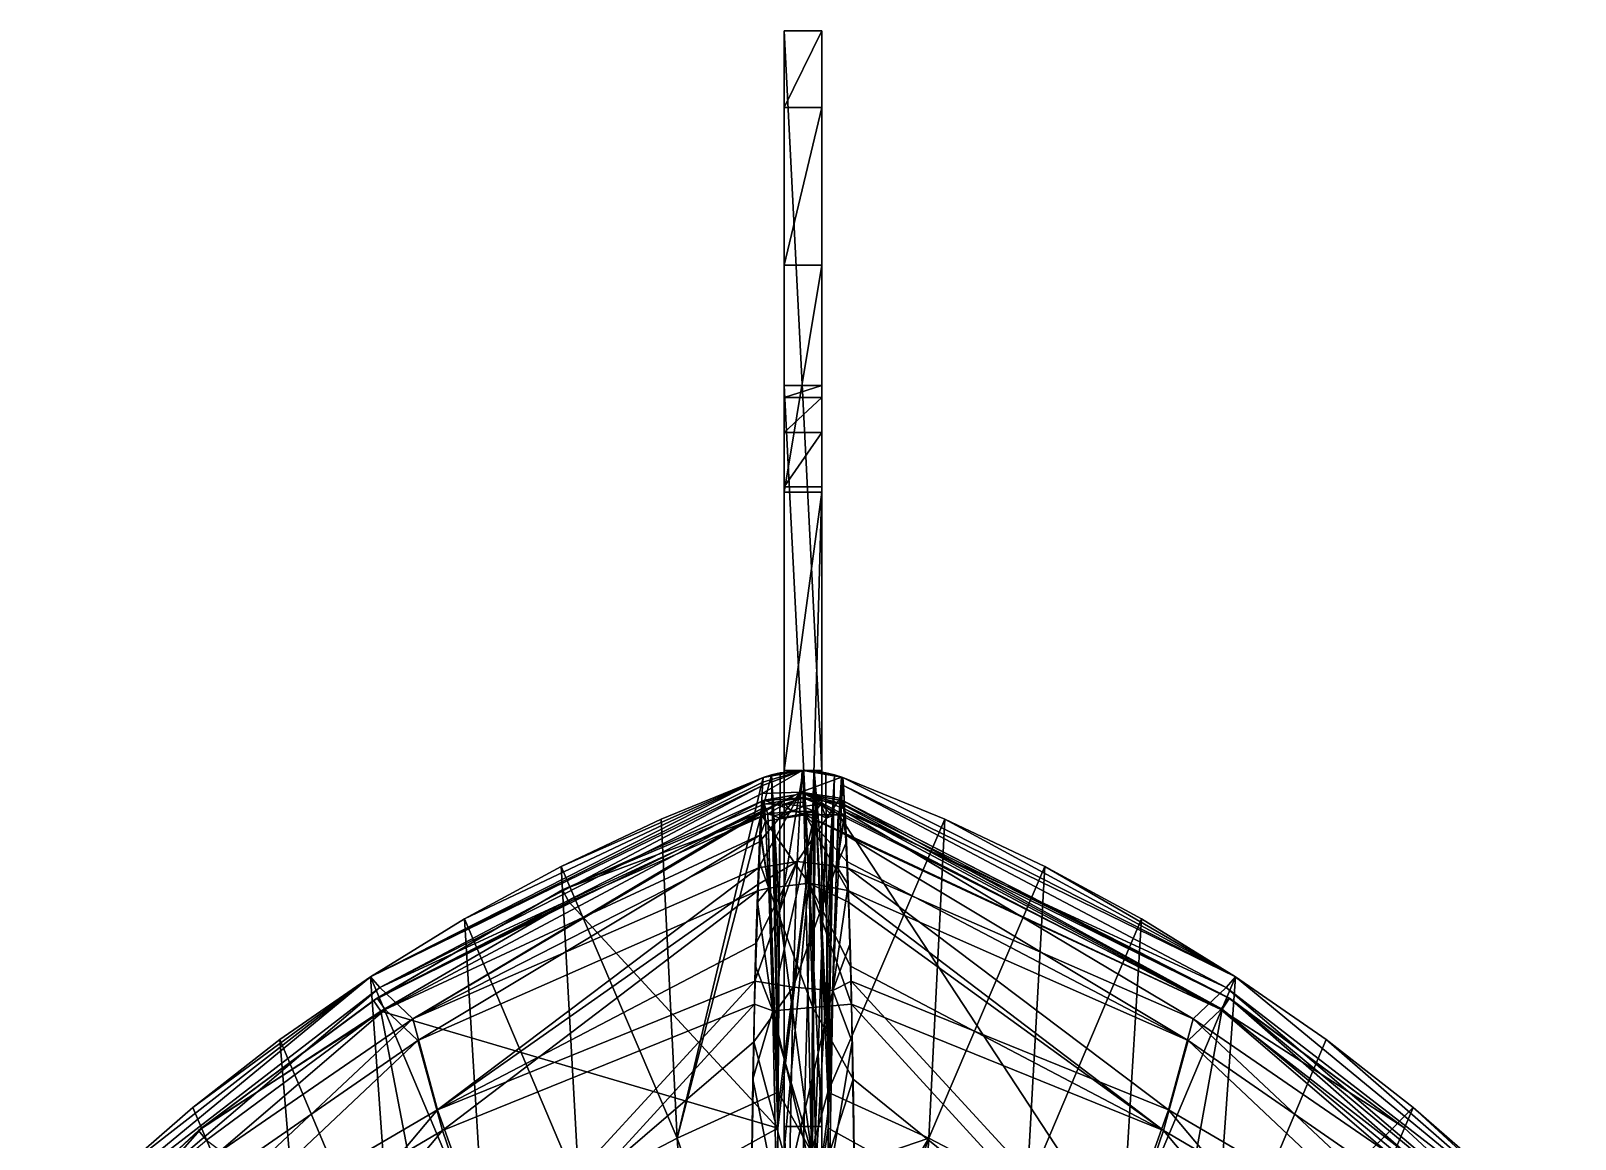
# Model space of a CAD drawing. Header units: millimetres. Extents: x -82 to 82, y -69 to 69.
# Drawn here: x -20.43 to 20.43, y 40.05 to 69.38 of the extents above; entities that cross this region are included whole.
import ezdxf

# ---------------------------------------------------------------- set-up
doc = ezdxf.new("R2010")
doc.units = ezdxf.units.MM
doc.header["$LTSCALE"] = 127.314815
for name, color, linetype in [('10', 7, 'CONTINUOUS'), ('11', 7, 'CONTINUOUS'), ('12', 7, 'CONTINUOUS'), ('14', 7, 'CONTINUOUS'), ('15', 7, 'CONTINUOUS'), ('16', 7, 'CONTINUOUS'), ('2', 7, 'CONTINUOUS'), ('24', 7, 'CONTINUOUS'), ('25', 7, 'CONTINUOUS'), ('26', 7, 'CONTINUOUS'), ('27', 7, 'CONTINUOUS'), ('3', 7, 'CONTINUOUS'), ('32', 7, 'CONTINUOUS'), ('33', 7, 'CONTINUOUS'), ('34', 7, 'CONTINUOUS'), ('4', 7, 'CONTINUOUS'), ('40', 7, 'CONTINUOUS'), ('41', 7, 'CONTINUOUS'), ('42', 7, 'CONTINUOUS'), ('43', 7, 'CONTINUOUS'), ('44', 7, 'CONTINUOUS'), ('45', 7, 'CONTINUOUS'), ('47', 7, 'CONTINUOUS'), ('50', 7, 'CONTINUOUS'), ('51', 7, 'CONTINUOUS'), ('52', 7, 'CONTINUOUS'), ('53', 7, 'CONTINUOUS'), ('55', 7, 'CONTINUOUS'), ('56', 7, 'CONTINUOUS'), ('57', 7, 'CONTINUOUS'), ('58', 7, 'CONTINUOUS'), ('59', 7, 'CONTINUOUS'), ('6', 7, 'CONTINUOUS'), ('60', 7, 'CONTINUOUS'), ('7', 7, 'CONTINUOUS')]:
    doc.layers.add(name, color=color, linetype=linetype)

msp = doc.modelspace()

# ---------------------------------------------------------------- linework, layer by layer
at = {"layer": '10', "color": 3, "linetype": 'Continuous'}
for points in [[(11.446, 44.346, 60), (1.055, 49.617, 60), (1.069, 49.412, 65.99), (11.446, 44.346, 60)], [(1.069, 49.412, 65.99), (1.055, 49.617, 60), (1.062, 49.501, 64.512), (1.069, 49.412, 65.99)], [(11.203, 44.06, 67.767), (11.446, 44.346, 60), (1.069, 49.412, 65.99), (11.203, 44.06, 67.767)], [(11.203, 44.06, 67.767), (1.069, 49.412, 65.99), (1.111, 48.719, 72.402), (11.203, 44.06, 67.767)], [(1.111, 48.719, 72.402), (1.069, 49.412, 65.99), (1.082, 49.199, 68.529), (1.111, 48.719, 72.402)], [(10.327, 43.23, 75.719), (11.203, 44.06, 67.767), (1.111, 48.719, 72.402), (10.327, 43.23, 75.719)], [(10.327, 43.23, 75.719), (1.111, 48.719, 72.402), (1.179, 47.233, 79.755), (10.327, 43.23, 75.719)], [(1.179, 47.233, 79.755), (1.111, 48.719, 72.402), (1.151, 47.913, 76.868), (1.179, 47.233, 79.755)], [(1.151, 47.913, 76.868), (1.111, 48.719, 72.402), (1.113, 48.671, 72.72), (1.151, 47.913, 76.868)], [(9.677, 40.824, 84.55), (10.327, 43.23, 75.719), (1.179, 47.233, 79.755), (9.677, 40.824, 84.55)], [(9.677, 40.824, 84.55), (1.179, 47.233, 79.755), (1.271, 44.233, 88.61), (9.677, 40.824, 84.55)], [(1.271, 44.233, 88.61), (1.179, 47.233, 79.755), (1.245, 45.224, 86.136), (1.271, 44.233, 88.61)], [(1.245, 45.224, 86.136), (1.179, 47.233, 79.755), (1.195, 46.792, 81.378), (1.245, 45.224, 86.136)], [(8.202, 36.697, 94.418), (9.677, 40.824, 84.55), (1.271, 44.233, 88.61), (8.202, 36.697, 94.418)], [(8.202, 36.697, 94.418), (1.271, 44.233, 88.61), (1.387, 36.992, 100.873), (8.202, 36.697, 94.418)], [(1.387, 36.992, 100.873), (1.271, 44.233, 88.61), (1.37, 38.291, 99.158), (1.387, 36.992, 100.873)], [(1.37, 38.291, 99.158), (1.271, 44.233, 88.61), (1.305, 42.625, 92.051), (1.37, 38.291, 99.158)], [(20.434, 36.933, 60), (11.446, 44.346, 60), (11.203, 44.06, 67.767), (20.434, 36.933, 60)], [(19.905, 36.643, 69.293), (11.203, 44.06, 67.767), (10.327, 43.23, 75.719), (19.905, 36.643, 69.293)], [(19.905, 36.643, 69.293), (20.434, 36.933, 60), (11.203, 44.06, 67.767), (19.905, 36.643, 69.293)], [(18.234, 35.811, 78.58), (10.327, 43.23, 75.719), (9.677, 40.824, 84.55), (18.234, 35.811, 78.58)], [(18.234, 35.811, 78.58), (19.905, 36.643, 69.293), (10.327, 43.23, 75.719), (18.234, 35.811, 78.58)], [(16.694, 32.471, 88.576), (9.677, 40.824, 84.55), (8.202, 36.697, 94.418), (16.694, 32.471, 88.576)], [(16.694, 32.471, 88.576), (18.234, 35.811, 78.58), (9.677, 40.824, 84.55), (16.694, 32.471, 88.576)]]:
    msp.add_3dface(points, dxfattribs=at)
at = {"layer": '11', "color": 3, "linetype": 'Continuous'}
for points in [[(-1.055, 49.617, 60), (-11.446, 44.346, 60), (-1.062, 49.501, 64.512), (-1.055, 49.617, 60)], [(-1.062, 49.501, 64.512), (-11.446, 44.346, 60), (-1.069, 49.412, 65.99), (-1.062, 49.501, 64.512)], [(-1.069, 49.412, 65.99), (-11.446, 44.346, 60), (-11.203, 44.06, 67.767), (-1.069, 49.412, 65.99)], [(-1.069, 49.412, 65.99), (-11.203, 44.06, 67.767), (-1.082, 49.199, 68.529), (-1.069, 49.412, 65.99)], [(-1.082, 49.199, 68.529), (-11.203, 44.06, 67.767), (-1.111, 48.719, 72.402), (-1.082, 49.199, 68.529)], [(-1.111, 48.719, 72.402), (-11.203, 44.06, 67.767), (-10.327, 43.23, 75.719), (-1.111, 48.719, 72.402)], [(-1.111, 48.719, 72.402), (-10.327, 43.23, 75.719), (-1.113, 48.671, 72.72), (-1.111, 48.719, 72.402)], [(-1.113, 48.671, 72.72), (-10.327, 43.23, 75.719), (-1.151, 47.913, 76.868), (-1.113, 48.671, 72.72)], [(-1.151, 47.913, 76.868), (-10.327, 43.23, 75.719), (-1.179, 47.233, 79.755), (-1.151, 47.913, 76.868)], [(-1.179, 47.233, 79.755), (-10.327, 43.23, 75.719), (-9.677, 40.824, 84.55), (-1.179, 47.233, 79.755)], [(-1.179, 47.233, 79.755), (-9.677, 40.824, 84.55), (-1.195, 46.792, 81.378), (-1.179, 47.233, 79.755)], [(-1.195, 46.792, 81.378), (-9.677, 40.824, 84.55), (-1.245, 45.224, 86.136), (-1.195, 46.792, 81.378)], [(-1.245, 45.224, 86.136), (-9.677, 40.824, 84.55), (-1.271, 44.233, 88.61), (-1.245, 45.224, 86.136)], [(-11.446, 44.346, 60), (-20.434, 36.933, 60), (-11.203, 44.06, 67.767), (-11.446, 44.346, 60)], [(-1.271, 44.233, 88.61), (-9.677, 40.824, 84.55), (-8.202, 36.697, 94.418), (-1.271, 44.233, 88.61)], [(-1.271, 44.233, 88.61), (-8.202, 36.697, 94.418), (-1.305, 42.625, 92.051), (-1.271, 44.233, 88.61)], [(-11.203, 44.06, 67.767), (-20.434, 36.933, 60), (-19.905, 36.643, 69.293), (-11.203, 44.06, 67.767)], [(-11.203, 44.06, 67.767), (-19.905, 36.643, 69.293), (-10.327, 43.23, 75.719), (-11.203, 44.06, 67.767)], [(-10.327, 43.23, 75.719), (-19.905, 36.643, 69.293), (-18.234, 35.811, 78.58), (-10.327, 43.23, 75.719)], [(-10.327, 43.23, 75.719), (-18.234, 35.811, 78.58), (-9.677, 40.824, 84.55), (-10.327, 43.23, 75.719)], [(-1.305, 42.625, 92.051), (-8.202, 36.697, 94.418), (-1.37, 38.291, 99.158), (-1.305, 42.625, 92.051)], [(-9.677, 40.824, 84.55), (-18.234, 35.811, 78.58), (-16.694, 32.471, 88.576), (-9.677, 40.824, 84.55)], [(-9.677, 40.824, 84.55), (-16.694, 32.471, 88.576), (-8.202, 36.697, 94.418), (-9.677, 40.824, 84.55)]]:
    msp.add_3dface(points, dxfattribs=at)
at = {"layer": '12', "color": 3, "linetype": 'Continuous'}
for points in [[(-1.069, 49.412, 65.99), (-1.082, 49.199, 68.529), (-0.018, 49.808, 60), (-1.069, 49.412, 65.99)], [(-0.018, 49.808, 60), (-1.082, 49.199, 68.529), (-0.059, 49.235, 70.096), (-0.018, 49.808, 60)], [(-1.062, 49.501, 64.512), (-1.069, 49.412, 65.99), (-0.018, 49.808, 60), (-1.062, 49.501, 64.512)], [(-1.055, 49.617, 60), (-1.062, 49.501, 64.512), (-0.018, 49.808, 60), (-1.055, 49.617, 60)], [(1.021, 49.629, 60), (0, 49.808, 60), (-0.059, 49.235, 70.096), (1.021, 49.629, 60)], [(0, 49.808, 60), (-0.018, 49.808, 60), (-0.059, 49.235, 70.096), (0, 49.808, 60)], [(1.021, 49.629, 60), (-0.059, 49.235, 70.096), (0.983, 49.071, 70.077), (1.021, 49.629, 60)], [(1.055, 49.617, 60), (1.021, 49.629, 60), (0.983, 49.071, 70.077), (1.055, 49.617, 60)], [(1.062, 49.501, 64.512), (1.055, 49.617, 60), (0.983, 49.071, 70.077), (1.062, 49.501, 64.512)], [(1.069, 49.412, 65.99), (1.062, 49.501, 64.512), (0.983, 49.071, 70.077), (1.069, 49.412, 65.99)], [(-1.151, 47.913, 76.868), (-1.179, 47.233, 79.755), (-0.059, 49.235, 70.096), (-1.151, 47.913, 76.868)], [(-0.059, 49.235, 70.096), (-1.179, 47.233, 79.755), (-0.155, 47.399, 80.065), (-0.059, 49.235, 70.096)], [(-1.113, 48.671, 72.72), (-1.151, 47.913, 76.868), (-0.059, 49.235, 70.096), (-1.113, 48.671, 72.72)], [(-1.111, 48.719, 72.402), (-1.113, 48.671, 72.72), (-0.059, 49.235, 70.096), (-1.111, 48.719, 72.402)], [(-1.082, 49.199, 68.529), (-1.111, 48.719, 72.402), (-0.059, 49.235, 70.096), (-1.082, 49.199, 68.529)], [(-0.059, 49.235, 70.096), (-0.155, 47.399, 80.065), (0.983, 49.071, 70.077), (-0.059, 49.235, 70.096)], [(0.983, 49.071, 70.077), (-0.155, 47.399, 80.065), (0.891, 47.272, 80.032), (0.983, 49.071, 70.077)], [(1.111, 48.719, 72.402), (0.983, 49.071, 70.077), (0.891, 47.272, 80.032), (1.111, 48.719, 72.402)], [(1.082, 49.199, 68.529), (1.069, 49.412, 65.99), (0.983, 49.071, 70.077), (1.082, 49.199, 68.529)], [(1.111, 48.719, 72.402), (1.082, 49.199, 68.529), (0.983, 49.071, 70.077), (1.111, 48.719, 72.402)], [(1.113, 48.671, 72.72), (1.111, 48.719, 72.402), (0.891, 47.272, 80.032), (1.113, 48.671, 72.72)], [(1.151, 47.913, 76.868), (1.113, 48.671, 72.72), (0.891, 47.272, 80.032), (1.151, 47.913, 76.868)], [(1.179, 47.233, 79.755), (1.151, 47.913, 76.868), (0.891, 47.272, 80.032), (1.179, 47.233, 79.755)], [(-1.245, 45.224, 86.136), (-1.271, 44.233, 88.61), (-0.155, 47.399, 80.065), (-1.245, 45.224, 86.136)], [(-0.155, 47.399, 80.065), (-1.271, 44.233, 88.61), (-0.263, 44.068, 89.671), (-0.155, 47.399, 80.065)], [(-1.195, 46.792, 81.378), (-1.245, 45.224, 86.136), (-0.155, 47.399, 80.065), (-1.195, 46.792, 81.378)], [(-1.179, 47.233, 79.755), (-1.195, 46.792, 81.378), (-0.155, 47.399, 80.065), (-1.179, 47.233, 79.755)], [(-0.155, 47.399, 80.065), (-0.263, 44.068, 89.671), (0.891, 47.272, 80.032), (-0.155, 47.399, 80.065)], [(0.891, 47.272, 80.032), (-0.263, 44.068, 89.671), (0.788, 43.983, 89.633), (0.891, 47.272, 80.032)], [(1.195, 46.792, 81.378), (0.891, 47.272, 80.032), (0.788, 43.983, 89.633), (1.195, 46.792, 81.378)], [(1.195, 46.792, 81.378), (1.179, 47.233, 79.755), (0.891, 47.272, 80.032), (1.195, 46.792, 81.378)], [(1.245, 45.224, 86.136), (1.195, 46.792, 81.378), (0.788, 43.983, 89.633), (1.245, 45.224, 86.136)], [(1.271, 44.233, 88.61), (1.245, 45.224, 86.136), (0.788, 43.983, 89.633), (1.271, 44.233, 88.61)], [(-1.271, 44.233, 88.61), (-1.305, 42.625, 92.051), (-0.263, 44.068, 89.671), (-1.271, 44.233, 88.61)], [(1.305, 42.625, 92.051), (1.271, 44.233, 88.61), (0.788, 43.983, 89.633), (1.305, 42.625, 92.051)], [(-0.263, 44.068, 89.671), (-1.305, 42.625, 92.051), (-0.356, 39.087, 98.566), (-0.263, 44.068, 89.671)], [(-0.263, 44.068, 89.671), (-0.356, 39.087, 98.566), (0.788, 43.983, 89.633), (-0.263, 44.068, 89.671)], [(0.788, 43.983, 89.633), (-0.356, 39.087, 98.566), (0.697, 39.037, 98.531), (0.788, 43.983, 89.633)], [(1.305, 42.625, 92.051), (0.788, 43.983, 89.633), (0.697, 39.037, 98.531), (1.305, 42.625, 92.051)], [(-1.305, 42.625, 92.051), (-1.37, 38.291, 99.158), (-0.356, 39.087, 98.566), (-1.305, 42.625, 92.051)], [(1.37, 38.291, 99.158), (1.305, 42.625, 92.051), (0.697, 39.037, 98.531), (1.37, 38.291, 99.158)]]:
    msp.add_3dface(points, dxfattribs=at)
at = {"layer": '14', "color": 3, "linetype": 'Continuous'}
for points in [[(-0.834, 49.69, -0.016), (-1.055, 49.617), (-0.018, 49.808, 60), (-0.834, 49.69, -0.016)], [(-1.055, 49.617), (-1.055, 49.617, 60), (-0.018, 49.808, 60), (-1.055, 49.617)], [(-0.602, 49.747, -0.064), (-0.834, 49.69, -0.016), (-0.018, 49.808, 60), (-0.602, 49.747, -0.064)], [(0, 49.808, -0.143), (-0.602, 49.747, -0.064), (-0.018, 49.808, 60), (0, 49.808, -0.143)], [(0, 49.808, 60), (0, 49.808, -0.143), (-0.018, 49.808, 60), (0, 49.808, 60)], [(0.298, 49.793, -0.124), (0, 49.808, -0.143), (0, 49.808, 60), (0.298, 49.793, -0.124)], [(1.021, 49.629, 60), (0.298, 49.793, -0.124), (0, 49.808, 60), (1.021, 49.629, 60)], [(0.602, 49.747, -0.064), (0.298, 49.793, -0.124), (1.021, 49.629, 60), (0.602, 49.747, -0.064)], [(0.834, 49.69, -0.016), (0.602, 49.747, -0.064), (1.021, 49.629, 60), (0.834, 49.69, -0.016)], [(1.055, 49.617), (0.834, 49.69, -0.016), (1.055, 49.617, 60), (1.055, 49.617)], [(1.055, 49.617, 60), (0.834, 49.69, -0.016), (1.021, 49.629, 60), (1.055, 49.617, 60)]]:
    msp.add_3dface(points, dxfattribs=at)
at = {"layer": '15', "color": 3, "linetype": 'Continuous'}
for points in [[(-0.5, 60, -90), (-0.5, 40.381, -84.651), (-0.5, 60, -84.809), (-0.5, 60, -90)], [(-0.5, 60, -84.809), (-0.5, 40.381, -84.651), (-0.5, 59.679, -82.874), (-0.5, 60, -84.809)], [(-0.5, 59.679, -82.874), (-0.5, 40.381, -84.651), (-0.5, 58.753, -81.147), (-0.5, 59.679, -82.874)], [(-0.5, 58.753, -81.147), (-0.5, 40.381, -84.651), (-0.5, 57.318, -79.81), (-0.5, 58.753, -81.147)], [(-0.5, 57.318, -79.81), (-0.5, 40.381, -84.651), (-0.5, 21.584, -56.095), (-0.5, 57.318, -79.81)], [(-0.5, 40.381, -84.651), (-0.5, 20.306, -81.417), (-0.5, 21.584, -56.095), (-0.5, 40.381, -84.651)]]:
    msp.add_3dface(points, dxfattribs=at)
at = {"layer": '16', "color": 3, "linetype": 'Continuous'}
for points in [[(0.5, 58.753, -81.147), (0.5, 57.318, -79.81), (0.5, 60, -90), (0.5, 58.753, -81.147)], [(0.5, 60, -90), (0.5, 57.318, -79.81), (0.5, 40.381, -84.651), (0.5, 60, -90)], [(0.5, 59.679, -82.874), (0.5, 58.753, -81.147), (0.5, 60, -90), (0.5, 59.679, -82.874)], [(0.5, 60, -84.809), (0.5, 59.679, -82.874), (0.5, 60, -90), (0.5, 60, -84.809)], [(0.5, 57.318, -79.81), (0.5, 21.584, -56.095), (0.5, 40.381, -84.651), (0.5, 57.318, -79.81)], [(0.5, 21.584, -56.095), (0.5, 20.355, -54.937), (0.5, 40.381, -84.651), (0.5, 21.584, -56.095)], [(0.5, 40.381, -84.651), (0.5, 20.355, -54.937), (0.5, 20.306, -81.417), (0.5, 40.381, -84.651)]]:
    msp.add_3dface(points, dxfattribs=at)
at = {"layer": '2', "color": 3, "linetype": 'Continuous'}
for points in [[(-3.757, 48.516), (-1.055, 49.617), (-3.334, 40.075, -14.544), (-3.757, 48.516)], [(-3.334, 40.075, -14.544), (-1.055, 49.617), (-0.834, 49.69, -0.016), (-3.334, 40.075, -14.544)], [(-0.657, 41.29, -14.488), (-3.334, 40.075, -14.544), (-0.834, 49.69, -0.016), (-0.657, 41.29, -14.488)], [(-0.602, 49.747, -0.064), (-0.623, 46.03, -6.409), (-0.834, 49.69, -0.016), (-0.602, 49.747, -0.064)], [(-0.657, 41.29, -14.488), (-0.834, 49.69, -0.016), (-0.646, 42.686, -12.11), (-0.657, 41.29, -14.488)], [(-0.646, 42.686, -12.11), (-0.834, 49.69, -0.016), (-0.623, 46.03, -6.409), (-0.646, 42.686, -12.11)], [(-6.396, 47.268), (-3.757, 48.516), (-3.334, 40.075, -14.544), (-6.396, 47.268)], [(-8.961, 45.877), (-6.396, 47.268), (-5.926, 38.718, -14.544), (-8.961, 45.877)], [(-5.926, 38.718, -14.544), (-6.396, 47.268), (-3.334, 40.075, -14.544), (-5.926, 38.718, -14.544)], [(-11.446, 44.346), (-8.961, 45.877), (-8.425, 37.193, -14.544), (-11.446, 44.346)], [(-8.425, 37.193, -14.544), (-8.961, 45.877), (-5.926, 38.718, -14.544), (-8.425, 37.193, -14.544)], [(-13.843, 42.681), (-11.446, 44.346), (-10.818, 35.506, -14.544), (-13.843, 42.681)], [(-10.818, 35.506, -14.544), (-11.446, 44.346), (-8.425, 37.193, -14.544), (-10.818, 35.506, -14.544)], [(-16.145, 40.887), (-13.843, 42.681), (-13.096, 33.663, -14.544), (-16.145, 40.887)], [(-13.096, 33.663, -14.544), (-13.843, 42.681), (-10.818, 35.506, -14.544), (-13.096, 33.663, -14.544)], [(-3.334, 40.075, -14.544), (-0.657, 41.29, -14.488), (-0.745, 32.654, -29.159), (-3.334, 40.075, -14.544)], [(-0.657, 41.29, -14.488), (-0.674, 39.164, -18.107), (-0.745, 32.654, -29.159), (-0.657, 41.29, -14.488)], [(-18.344, 38.969), (-16.145, 40.887), (-13.096, 33.663, -14.544), (-18.344, 38.969)], [(-5.926, 38.718, -14.544), (-3.334, 40.075, -14.544), (-2.758, 31.654, -29.132), (-5.926, 38.718, -14.544)], [(-3.334, 40.075, -14.544), (-0.745, 32.654, -29.159), (-2.758, 31.654, -29.132), (-3.334, 40.075, -14.544)]]:
    msp.add_3dface(points, dxfattribs=at)
at = {"layer": '24', "color": 3, "linetype": 'Continuous'}
for points in [[(-0.5, 40.381, -84.651), (-0.5, 60, -90), (0.5, 40.381, -84.651), (-0.5, 40.381, -84.651)], [(-0.5, 60, -90), (0.5, 60, -90), (0.5, 40.381, -84.651), (-0.5, 60, -90)], [(-0.5, 20.306, -81.417), (-0.5, 40.381, -84.651), (0.5, 20.306, -81.417), (-0.5, 20.306, -81.417)], [(-0.5, 40.381, -84.651), (0.5, 40.381, -84.651), (0.5, 20.306, -81.417), (-0.5, 40.381, -84.651)]]:
    msp.add_3dface(points, dxfattribs=at)
at = {"layer": '25', "color": 3, "linetype": 'Continuous'}
for points in [[(-0.5, 60, -90), (-0.5, 60, -84.809), (0.5, 60, -90), (-0.5, 60, -90)], [(-0.5, 60, -84.809), (0.5, 60, -84.809), (0.5, 60, -90), (-0.5, 60, -84.809)]]:
    msp.add_3dface(points, dxfattribs=at)
at = {"layer": '26', "color": 3, "linetype": 'Continuous'}
for points in [[(-0.5, 60, -84.809), (-0.5, 59.679, -82.874), (0.5, 60, -84.809), (-0.5, 60, -84.809)], [(-0.5, 59.679, -82.874), (0.5, 59.679, -82.874), (0.5, 60, -84.809), (-0.5, 59.679, -82.874)], [(-0.5, 59.679, -82.874), (-0.5, 58.753, -81.147), (0.5, 59.679, -82.874), (-0.5, 59.679, -82.874)], [(-0.5, 58.753, -81.147), (0.5, 58.753, -81.147), (0.5, 59.679, -82.874), (-0.5, 58.753, -81.147)], [(-0.5, 58.753, -81.147), (-0.5, 57.318, -79.81), (0.5, 58.753, -81.147), (-0.5, 58.753, -81.147)], [(-0.5, 57.318, -79.81), (0.5, 57.318, -79.81), (0.5, 58.753, -81.147), (-0.5, 57.318, -79.81)]]:
    msp.add_3dface(points, dxfattribs=at)
at = {"layer": '27', "color": 3, "linetype": 'Continuous'}
for points in [[(-0.5, 57.318, -79.81), (-0.5, 21.584, -56.095), (0.5, 57.318, -79.81), (-0.5, 57.318, -79.81)], [(-0.5, 21.584, -56.095), (0.5, 21.584, -56.095), (0.5, 57.318, -79.81), (-0.5, 21.584, -56.095)]]:
    msp.add_3dface(points, dxfattribs=at)
at = {"layer": '3', "color": 3, "linetype": 'Continuous'}
for points in [[(0.623, 46.03, -6.409), (0.602, 49.747, -0.064), (0.834, 49.69, -0.016), (0.623, 46.03, -6.409)], [(0.646, 42.686, -12.11), (0.623, 46.03, -6.409), (0.834, 49.69, -0.016), (0.646, 42.686, -12.11)], [(0.657, 41.29, -14.488), (0.646, 42.686, -12.11), (0.834, 49.69, -0.016), (0.657, 41.29, -14.488)], [(1.055, 49.617), (0.657, 41.29, -14.488), (0.834, 49.69, -0.016), (1.055, 49.617)], [(3.757, 48.516), (0.657, 41.29, -14.488), (1.055, 49.617), (3.757, 48.516)], [(3.334, 40.075, -14.544), (0.657, 41.29, -14.488), (3.757, 48.516), (3.334, 40.075, -14.544)], [(6.396, 47.268), (3.334, 40.075, -14.544), (3.757, 48.516), (6.396, 47.268)], [(5.926, 38.718, -14.544), (3.334, 40.075, -14.544), (6.396, 47.268), (5.926, 38.718, -14.544)], [(8.961, 45.877), (5.926, 38.718, -14.544), (6.396, 47.268), (8.961, 45.877)], [(8.425, 37.193, -14.544), (5.926, 38.718, -14.544), (8.961, 45.877), (8.425, 37.193, -14.544)], [(11.446, 44.346), (8.425, 37.193, -14.544), (8.961, 45.877), (11.446, 44.346)], [(10.818, 35.506, -14.544), (8.425, 37.193, -14.544), (11.446, 44.346), (10.818, 35.506, -14.544)], [(13.843, 42.681), (10.818, 35.506, -14.544), (11.446, 44.346), (13.843, 42.681)], [(16.145, 40.887), (10.818, 35.506, -14.544), (13.843, 42.681), (16.145, 40.887)], [(0.657, 41.29, -14.488), (3.334, 40.075, -14.544), (0.674, 39.164, -18.107), (0.657, 41.29, -14.488)], [(13.096, 33.663, -14.544), (10.818, 35.506, -14.544), (16.145, 40.887), (13.096, 33.663, -14.544)], [(18.344, 38.969), (13.096, 33.663, -14.544), (16.145, 40.887), (18.344, 38.969)], [(0.674, 39.164, -18.107), (3.334, 40.075, -14.544), (0.71, 35.615, -24.139), (0.674, 39.164, -18.107)], [(0.71, 35.615, -24.139), (3.334, 40.075, -14.544), (0.745, 32.654, -29.159), (0.71, 35.615, -24.139)], [(0.745, 32.654, -29.159), (3.334, 40.075, -14.544), (2.758, 31.654, -29.132), (0.745, 32.654, -29.159)], [(3.334, 40.075, -14.544), (5.926, 38.718, -14.544), (2.758, 31.654, -29.132), (3.334, 40.075, -14.544)]]:
    msp.add_3dface(points, dxfattribs=at)
at = {"layer": '32', "color": 3, "linetype": 'Continuous'}
for points in [[(-0.668, 40.342, -15.05), (-0.931, 48.66, -0.673), (-6.198, 46.331, -0.664), (-0.668, 40.342, -15.05)], [(-0.771, 48.604, -0.872), (-0.931, 48.66, -0.673), (-0.664, 40.793, -14.283), (-0.771, 48.604, -0.872)], [(-0.664, 40.793, -14.283), (-0.931, 48.66, -0.673), (-0.668, 40.342, -15.05), (-0.664, 40.793, -14.283)], [(-0.611, 48.547, -1.071), (-0.771, 48.604, -0.872), (-0.637, 44.437, -8.079), (-0.611, 48.547, -1.071)], [(-0.637, 44.437, -8.079), (-0.771, 48.604, -0.872), (-0.664, 40.793, -14.283), (-0.637, 44.437, -8.079)], [(-11.176, 43.434, -0.656), (-0.668, 40.342, -15.05), (-6.198, 46.331, -0.664), (-11.176, 43.434, -0.656)], [(-15.784, 40.021, -0.647), (-9.63, 35.384, -15.006), (-11.176, 43.434, -0.656), (-15.784, 40.021, -0.647)], [(-9.63, 35.384, -15.006), (-0.668, 40.342, -15.05), (-11.176, 43.434, -0.656), (-9.63, 35.384, -15.006)], [(-0.668, 40.342, -15.05), (-9.63, 35.384, -15.006), (-0.692, 37.637, -19.648), (-0.668, 40.342, -15.05)]]:
    msp.add_3dface(points, dxfattribs=at)
at = {"layer": '33', "color": 3, "linetype": 'Continuous'}
for points in [[(0.668, 40.342, -15.05), (9.63, 35.384, -15.006), (0.931, 48.66, -0.673), (0.668, 40.342, -15.05)], [(0.771, 48.604, -0.872), (0.668, 40.342, -15.05), (0.931, 48.66, -0.673), (0.771, 48.604, -0.872)], [(0.931, 48.66, -0.673), (9.63, 35.384, -15.006), (11.093, 43.489, -0.656), (0.931, 48.66, -0.673)], [(0.611, 48.547, -1.071), (0.637, 44.437, -8.079), (0.771, 48.604, -0.872), (0.611, 48.547, -1.071)], [(0.637, 44.437, -8.079), (0.664, 40.793, -14.283), (0.771, 48.604, -0.872), (0.637, 44.437, -8.079)], [(0.664, 40.793, -14.283), (0.668, 40.342, -15.05), (0.771, 48.604, -0.872), (0.664, 40.793, -14.283)], [(11.093, 43.489, -0.656), (9.63, 35.384, -15.006), (19.895, 36.216, -0.64), (11.093, 43.489, -0.656)], [(9.63, 35.384, -15.006), (0.668, 40.342, -15.05), (0.76, 31.853, -29.445), (9.63, 35.384, -15.006)], [(0.76, 31.853, -29.445), (0.668, 40.342, -15.05), (0.751, 32.47, -28.402), (0.76, 31.853, -29.445)], [(0.668, 40.342, -15.05), (0.692, 37.637, -19.648), (0.751, 32.47, -28.402), (0.668, 40.342, -15.05)]]:
    msp.add_3dface(points, dxfattribs=at)
at = {"layer": '34', "color": 3, "linetype": 'Continuous'}
for points in [[(-0.668, 40.342, -15.05), (-0.692, 37.637, -19.648), (0.323, 48.713, -0.924), (-0.668, 40.342, -15.05)], [(-0.692, 37.637, -19.648), (0.235, 37.43, -20.218), (0.323, 48.713, -0.924), (-0.692, 37.637, -19.648)], [(-0.664, 40.793, -14.283), (-0.668, 40.342, -15.05), (0.323, 48.713, -0.924), (-0.664, 40.793, -14.283)], [(-0.637, 44.437, -8.079), (-0.664, 40.793, -14.283), (0.323, 48.713, -0.924), (-0.637, 44.437, -8.079)], [(-0.611, 48.547, -1.071), (-0.637, 44.437, -8.079), (0.323, 48.713, -0.924), (-0.611, 48.547, -1.071)], [(-0.611, 48.547, -1.071), (0.323, 48.713, -0.924), (0.309, 48.72, -0.917), (-0.611, 48.547, -1.071)], [(-0.611, 48.547, -1.071), (0.309, 48.72, -0.917), (-0.309, 48.72, -0.917), (-0.611, 48.547, -1.071)], [(-0.309, 48.72, -0.917), (0.309, 48.72, -0.917), (0, 48.851, -0.74), (-0.309, 48.72, -0.917)], [(0.235, 37.43, -20.218), (0.611, 48.547, -1.071), (0.323, 48.713, -0.924), (0.235, 37.43, -20.218)], [(0.637, 44.437, -8.079), (0.611, 48.547, -1.071), (0.235, 37.43, -20.218), (0.637, 44.437, -8.079)], [(0.664, 40.793, -14.283), (0.637, 44.437, -8.079), (0.235, 37.43, -20.218), (0.664, 40.793, -14.283)], [(0.668, 40.342, -15.05), (0.664, 40.793, -14.283), (0.235, 37.43, -20.218), (0.668, 40.342, -15.05)], [(0.692, 37.637, -19.648), (0.668, 40.342, -15.05), (0.235, 37.43, -20.218), (0.692, 37.637, -19.648)]]:
    msp.add_3dface(points, dxfattribs=at)
at = {"layer": '4', "color": 3, "linetype": 'Continuous'}
for points in [[(-0.623, 46.03, -6.409), (-0.602, 49.747, -0.064), (0, 49.808, -0.143), (-0.623, 46.03, -6.409)], [(0.225, 39.707, -17.388), (-0.623, 46.03, -6.409), (0, 49.808, -0.143), (0.225, 39.707, -17.388)], [(0.298, 49.793, -0.124), (0.225, 39.707, -17.388), (0, 49.808, -0.143), (0.298, 49.793, -0.124)], [(0.657, 41.29, -14.488), (0.225, 39.707, -17.388), (0.298, 49.793, -0.124), (0.657, 41.29, -14.488)], [(0.602, 49.747, -0.064), (0.623, 46.03, -6.409), (0.298, 49.793, -0.124), (0.602, 49.747, -0.064)], [(0.623, 46.03, -6.409), (0.646, 42.686, -12.11), (0.298, 49.793, -0.124), (0.623, 46.03, -6.409)], [(0.646, 42.686, -12.11), (0.657, 41.29, -14.488), (0.298, 49.793, -0.124), (0.646, 42.686, -12.11)], [(-0.646, 42.686, -12.11), (-0.623, 46.03, -6.409), (0.225, 39.707, -17.388), (-0.646, 42.686, -12.11)], [(-0.657, 41.29, -14.488), (-0.646, 42.686, -12.11), (0.225, 39.707, -17.388), (-0.657, 41.29, -14.488)], [(-0.674, 39.164, -18.107), (-0.657, 41.29, -14.488), (0.225, 39.707, -17.388), (-0.674, 39.164, -18.107)], [(0.657, 41.29, -14.488), (0.674, 39.164, -18.107), (0.225, 39.707, -17.388), (0.657, 41.29, -14.488)]]:
    msp.add_3dface(points, dxfattribs=at)
at = {"layer": '40', "color": 3, "linetype": 'Continuous'}
for points in [[(1.066, 49.003, 60), (1.066, 49.003, 0.768), (11.285, 43.775, 0.741), (1.066, 49.003, 60)], [(11.274, 43.783, 60), (1.066, 49.003, 60), (11.285, 43.775, 0.741), (11.274, 43.783, 60)], [(15.905, 40.355, 60), (11.274, 43.783, 60), (11.285, 43.775, 0.741), (15.905, 40.355, 60)], [(20.13, 36.439, 0.718), (15.905, 40.355, 60), (11.285, 43.775, 0.741), (20.13, 36.439, 0.718)], [(20.13, 36.439, 60), (15.905, 40.355, 60), (20.13, 36.439, 0.718), (20.13, 36.439, 60)]]:
    msp.add_3dface(points, dxfattribs=at)
at = {"layer": '41', "color": 3, "linetype": 'Continuous'}
for points in [[(-1.066, 49.003, 60), (-11.273, 43.783, 60), (-1.066, 49.003, 0.768), (-1.066, 49.003, 60)], [(-1.066, 49.003, 0.768), (-11.273, 43.783, 60), (-6.363, 46.646, 0.754), (-1.066, 49.003, 0.768)], [(-6.363, 46.646, 0.754), (-11.273, 43.783, 60), (-11.369, 43.72, 0.74), (-6.363, 46.646, 0.754)], [(-11.273, 43.783, 60), (-15.904, 40.355, 60), (-11.369, 43.72, 0.74), (-11.273, 43.783, 60)], [(-11.369, 43.72, 0.74), (-15.904, 40.355, 60), (-16, 40.276, 0.728), (-11.369, 43.72, 0.74)], [(-16, 40.276, 0.728), (-20.129, 36.44, 60), (-20.21, 36.356, 0.718), (-16, 40.276, 0.728)], [(-15.904, 40.355, 60), (-20.129, 36.44, 60), (-16, 40.276, 0.728), (-15.904, 40.355, 60)]]:
    msp.add_3dface(points, dxfattribs=at)
at = {"layer": '42', "color": 3, "linetype": 'Continuous'}
for points in [[(1.066, 49.003, 60), (11.274, 43.783, 60), (1.072, 48.916, 63.894), (1.066, 49.003, 60)], [(1.072, 48.916, 63.894), (11.274, 43.783, 60), (1.08, 48.799, 65.948), (1.072, 48.916, 63.894)], [(1.08, 48.799, 65.948), (11.274, 43.783, 60), (11.06, 43.481, 67.704), (1.08, 48.799, 65.948)], [(1.08, 48.799, 65.948), (11.06, 43.481, 67.704), (1.091, 48.634, 67.974), (1.08, 48.799, 65.948)], [(1.091, 48.634, 67.974), (11.06, 43.481, 67.704), (1.12, 48.141, 72.084), (1.091, 48.634, 67.974)], [(1.12, 48.141, 72.084), (11.06, 43.481, 67.704), (1.122, 48.106, 72.32), (1.12, 48.141, 72.084)], [(1.122, 48.106, 72.32), (11.06, 43.481, 67.704), (10.191, 42.66, 75.588), (1.122, 48.106, 72.32)], [(1.122, 48.106, 72.32), (10.191, 42.66, 75.588), (1.158, 47.394, 76.318), (1.122, 48.106, 72.32)], [(1.158, 47.394, 76.318), (10.191, 42.66, 75.588), (1.19, 46.627, 79.609), (1.158, 47.394, 76.318)], [(1.19, 46.627, 79.609), (10.191, 42.66, 75.588), (9.545, 40.278, 84.332), (1.19, 46.627, 79.609)], [(1.19, 46.627, 79.609), (9.545, 40.278, 84.332), (1.201, 46.317, 80.764), (1.19, 46.627, 79.609)], [(1.201, 46.317, 80.764), (9.545, 40.278, 84.332), (1.256, 44.625, 85.945), (1.201, 46.317, 80.764)], [(1.256, 44.625, 85.945), (9.545, 40.278, 84.332), (1.281, 43.622, 88.438), (1.256, 44.625, 85.945)], [(11.274, 43.783, 60), (15.905, 40.355, 60), (11.06, 43.481, 67.704), (11.274, 43.783, 60)], [(1.281, 43.622, 88.438), (9.545, 40.278, 84.332), (8.131, 36.136, 94.126), (1.281, 43.622, 88.438)], [(1.281, 43.622, 88.438), (8.131, 36.136, 94.126), (1.324, 41.634, 92.585), (1.281, 43.622, 88.438)], [(11.06, 43.481, 67.704), (19.619, 36.142, 69.197), (10.191, 42.66, 75.588), (11.06, 43.481, 67.704)], [(15.905, 40.355, 60), (20.13, 36.439, 60), (11.06, 43.481, 67.704), (15.905, 40.355, 60)], [(11.06, 43.481, 67.704), (20.13, 36.439, 60), (19.619, 36.142, 69.197), (11.06, 43.481, 67.704)], [(10.191, 42.66, 75.588), (17.969, 35.323, 78.388), (9.545, 40.278, 84.332), (10.191, 42.66, 75.588)], [(10.191, 42.66, 75.588), (19.619, 36.142, 69.197), (17.969, 35.323, 78.388), (10.191, 42.66, 75.588)], [(1.324, 41.634, 92.585), (8.131, 36.136, 94.126), (1.399, 36.518, 100.439), (1.324, 41.634, 92.585)], [(9.545, 40.278, 84.332), (16.45, 32.026, 88.272), (8.131, 36.136, 94.126), (9.545, 40.278, 84.332)], [(9.545, 40.278, 84.332), (17.969, 35.323, 78.388), (16.45, 32.026, 88.272), (9.545, 40.278, 84.332)]]:
    msp.add_3dface(points, dxfattribs=at)
at = {"layer": '43', "color": 3, "linetype": 'Continuous'}
for points in [[(-11.273, 43.783, 60), (-1.066, 49.003, 60), (-1.08, 48.799, 65.948), (-11.273, 43.783, 60)], [(-11.06, 43.481, 67.704), (-11.273, 43.783, 60), (-1.08, 48.799, 65.948), (-11.06, 43.481, 67.704)], [(-11.06, 43.481, 67.704), (-1.08, 48.799, 65.948), (-1.122, 48.106, 72.32), (-11.06, 43.481, 67.704)], [(-1.122, 48.106, 72.32), (-1.08, 48.799, 65.948), (-1.12, 48.141, 72.084), (-1.122, 48.106, 72.32)], [(-1.08, 48.799, 65.948), (-1.091, 48.634, 67.974), (-1.12, 48.141, 72.084), (-1.08, 48.799, 65.948)], [(-1.08, 48.799, 65.948), (-1.066, 49.003, 60), (-1.072, 48.916, 63.894), (-1.08, 48.799, 65.948)], [(-10.191, 42.66, 75.588), (-11.06, 43.481, 67.704), (-1.122, 48.106, 72.32), (-10.191, 42.66, 75.588)], [(-10.191, 42.66, 75.588), (-1.122, 48.106, 72.32), (-1.19, 46.627, 79.609), (-10.191, 42.66, 75.588)], [(-1.122, 48.106, 72.32), (-1.158, 47.394, 76.318), (-1.19, 46.627, 79.609), (-1.122, 48.106, 72.32)], [(-9.545, 40.278, 84.332), (-10.191, 42.66, 75.588), (-1.19, 46.627, 79.609), (-9.545, 40.278, 84.332)], [(-9.545, 40.278, 84.332), (-1.19, 46.627, 79.609), (-1.281, 43.622, 88.438), (-9.545, 40.278, 84.332)], [(-1.281, 43.622, 88.438), (-1.19, 46.627, 79.609), (-1.256, 44.625, 85.945), (-1.281, 43.622, 88.438)], [(-1.19, 46.627, 79.609), (-1.201, 46.317, 80.764), (-1.256, 44.625, 85.945), (-1.19, 46.627, 79.609)], [(-15.904, 40.355, 60), (-11.273, 43.783, 60), (-11.06, 43.481, 67.704), (-15.904, 40.355, 60)], [(-19.619, 36.142, 69.197), (-15.904, 40.355, 60), (-11.06, 43.481, 67.704), (-19.619, 36.142, 69.197)], [(-19.619, 36.142, 69.197), (-11.06, 43.481, 67.704), (-10.191, 42.66, 75.588), (-19.619, 36.142, 69.197)], [(-8.131, 36.136, 94.126), (-9.545, 40.278, 84.332), (-1.281, 43.622, 88.438), (-8.131, 36.136, 94.126)], [(-8.131, 36.136, 94.126), (-1.281, 43.622, 88.438), (-1.399, 36.518, 100.439), (-8.131, 36.136, 94.126)], [(-1.281, 43.622, 88.438), (-1.324, 41.634, 92.585), (-1.399, 36.518, 100.439), (-1.281, 43.622, 88.438)], [(-17.969, 35.323, 78.388), (-19.619, 36.142, 69.197), (-10.191, 42.66, 75.588), (-17.969, 35.323, 78.388)], [(-17.969, 35.323, 78.388), (-10.191, 42.66, 75.588), (-9.545, 40.278, 84.332), (-17.969, 35.323, 78.388)], [(-20.129, 36.44, 60), (-15.904, 40.355, 60), (-19.619, 36.142, 69.197), (-20.129, 36.44, 60)], [(-16.45, 32.026, 88.272), (-17.969, 35.323, 78.388), (-9.545, 40.278, 84.332), (-16.45, 32.026, 88.272)], [(-16.45, 32.026, 88.272), (-9.545, 40.278, 84.332), (-8.131, 36.136, 94.126), (-16.45, 32.026, 88.272)]]:
    msp.add_3dface(points, dxfattribs=at)
at = {"layer": '44', "color": 3, "linetype": 'Continuous'}
for points in [[(0, 49.199, 60), (0.061, 48.632, 69.979), (-1.029, 49.017, 60), (0, 49.199, 60)], [(0.02, 49.199, 60), (0.061, 48.632, 69.979), (0, 49.199, 60), (0.02, 49.199, 60)], [(1.066, 49.003, 60), (1.072, 48.916, 63.894), (0.02, 49.199, 60), (1.066, 49.003, 60)], [(1.072, 48.916, 63.894), (1.08, 48.799, 65.948), (0.02, 49.199, 60), (1.072, 48.916, 63.894)], [(1.08, 48.799, 65.948), (1.091, 48.634, 67.974), (0.02, 49.199, 60), (1.08, 48.799, 65.948)], [(0.02, 49.199, 60), (1.091, 48.634, 67.974), (0.061, 48.632, 69.979), (0.02, 49.199, 60)], [(-1.12, 48.141, 72.084), (-1.091, 48.634, 67.974), (-0.99, 48.466, 69.96), (-1.12, 48.141, 72.084)], [(-1.091, 48.634, 67.974), (-1.08, 48.799, 65.948), (-0.99, 48.466, 69.96), (-1.091, 48.634, 67.974)], [(-1.08, 48.799, 65.948), (-1.072, 48.916, 63.894), (-0.99, 48.466, 69.96), (-1.08, 48.799, 65.948)], [(-1.072, 48.916, 63.894), (-1.066, 49.003, 60), (-0.99, 48.466, 69.96), (-1.072, 48.916, 63.894)], [(-1.066, 49.003, 60), (-1.029, 49.017, 60), (-0.99, 48.466, 69.96), (-1.066, 49.003, 60)], [(-1.029, 49.017, 60), (0.061, 48.632, 69.979), (-0.99, 48.466, 69.96), (-1.029, 49.017, 60)], [(1.091, 48.634, 67.974), (1.12, 48.141, 72.084), (0.061, 48.632, 69.979), (1.091, 48.634, 67.974)], [(-1.12, 48.141, 72.084), (-0.99, 48.466, 69.96), (-0.9, 46.69, 79.799), (-1.12, 48.141, 72.084)], [(0.061, 48.632, 69.979), (0.156, 46.82, 79.832), (-0.99, 48.466, 69.96), (0.061, 48.632, 69.979)], [(-0.99, 48.466, 69.96), (0.156, 46.82, 79.832), (-0.9, 46.69, 79.799), (-0.99, 48.466, 69.96)], [(1.12, 48.141, 72.084), (1.122, 48.106, 72.32), (0.061, 48.632, 69.979), (1.12, 48.141, 72.084)], [(1.122, 48.106, 72.32), (1.158, 47.394, 76.318), (0.061, 48.632, 69.979), (1.122, 48.106, 72.32)], [(1.158, 47.394, 76.318), (1.19, 46.627, 79.609), (0.061, 48.632, 69.979), (1.158, 47.394, 76.318)], [(0.061, 48.632, 69.979), (1.19, 46.627, 79.609), (0.156, 46.82, 79.832), (0.061, 48.632, 69.979)], [(-1.158, 47.394, 76.318), (-1.122, 48.106, 72.32), (-0.9, 46.69, 79.799), (-1.158, 47.394, 76.318)], [(-1.122, 48.106, 72.32), (-1.12, 48.141, 72.084), (-0.9, 46.69, 79.799), (-1.122, 48.106, 72.32)], [(-1.19, 46.627, 79.609), (-1.158, 47.394, 76.318), (-0.9, 46.69, 79.799), (-1.19, 46.627, 79.609)], [(-1.201, 46.317, 80.764), (-1.19, 46.627, 79.609), (-0.9, 46.69, 79.799), (-1.201, 46.317, 80.764)], [(-1.201, 46.317, 80.764), (-0.9, 46.69, 79.799), (-0.797, 43.447, 89.292), (-1.201, 46.317, 80.764)], [(0.156, 46.82, 79.832), (0.264, 43.535, 89.331), (-0.9, 46.69, 79.799), (0.156, 46.82, 79.832)], [(-0.9, 46.69, 79.799), (0.264, 43.535, 89.331), (-0.797, 43.447, 89.292), (-0.9, 46.69, 79.799)], [(1.19, 46.627, 79.609), (1.201, 46.317, 80.764), (0.156, 46.82, 79.832), (1.19, 46.627, 79.609)], [(1.201, 46.317, 80.764), (1.256, 44.625, 85.945), (0.156, 46.82, 79.832), (1.201, 46.317, 80.764)], [(1.256, 44.625, 85.945), (1.281, 43.622, 88.438), (0.156, 46.82, 79.832), (1.256, 44.625, 85.945)], [(0.156, 46.82, 79.832), (1.281, 43.622, 88.438), (0.264, 43.535, 89.331), (0.156, 46.82, 79.832)], [(-1.256, 44.625, 85.945), (-1.201, 46.317, 80.764), (-0.797, 43.447, 89.292), (-1.256, 44.625, 85.945)], [(-1.281, 43.622, 88.438), (-1.256, 44.625, 85.945), (-0.797, 43.447, 89.292), (-1.281, 43.622, 88.438)], [(-1.324, 41.634, 92.585), (-1.281, 43.622, 88.438), (-0.797, 43.447, 89.292), (-1.324, 41.634, 92.585)], [(-1.324, 41.634, 92.585), (-0.797, 43.447, 89.292), (-0.705, 38.568, 98.093), (-1.324, 41.634, 92.585)], [(0.264, 43.535, 89.331), (0.358, 38.62, 98.129), (-0.797, 43.447, 89.292), (0.264, 43.535, 89.331)], [(-0.797, 43.447, 89.292), (0.358, 38.62, 98.129), (-0.705, 38.568, 98.093), (-0.797, 43.447, 89.292)], [(1.281, 43.622, 88.438), (1.324, 41.634, 92.585), (0.264, 43.535, 89.331), (1.281, 43.622, 88.438)], [(0.264, 43.535, 89.331), (1.324, 41.634, 92.585), (0.358, 38.62, 98.129), (0.264, 43.535, 89.331)], [(-1.399, 36.518, 100.439), (-1.324, 41.634, 92.585), (-0.705, 38.568, 98.093), (-1.399, 36.518, 100.439)], [(1.324, 41.634, 92.585), (1.399, 36.518, 100.439), (0.358, 38.62, 98.129), (1.324, 41.634, 92.585)]]:
    msp.add_3dface(points, dxfattribs=at)
at = {"layer": '45', "color": 3, "linetype": 'Continuous'}
for points in [[(-1.066, 49.003, 60), (-1.066, 49.003, 0.768), (0, 49.199, 0.768), (-1.066, 49.003, 60)], [(-1.029, 49.017, 60), (-1.066, 49.003, 60), (0, 49.199, 0.768), (-1.029, 49.017, 60)], [(0, 49.199, 60), (-1.029, 49.017, 60), (0, 49.199, 0.768), (0, 49.199, 60)], [(1.066, 49.003, 0.768), (0.02, 49.199, 60), (0, 49.199, 60), (1.066, 49.003, 0.768)], [(1.066, 49.003, 0.768), (0, 49.199, 60), (0, 49.199, 0.768), (1.066, 49.003, 0.768)], [(1.066, 49.003, 0.768), (1.066, 49.003, 60), (0.02, 49.199, 60), (1.066, 49.003, 0.768)]]:
    msp.add_3dface(points, dxfattribs=at)
at = {"layer": '47', "color": 3, "linetype": 'Continuous'}
for points in [[(-1.066, 49.003, 0.768), (-6.363, 46.646, 0.754), (-1.031, 48.917, 0.03), (-1.066, 49.003, 0.768)], [(-6.363, 46.646, 0.754), (-0.931, 48.66, -0.673), (-1.031, 48.917, 0.03), (-6.363, 46.646, 0.754)], [(-6.198, 46.331, -0.664), (-0.931, 48.66, -0.673), (-6.363, 46.646, 0.754), (-6.198, 46.331, -0.664)], [(-6.198, 46.331, -0.664), (-6.363, 46.646, 0.754), (-11.369, 43.72, 0.74), (-6.198, 46.331, -0.664)], [(-11.176, 43.434, -0.656), (-6.198, 46.331, -0.664), (-11.369, 43.72, 0.74), (-11.176, 43.434, -0.656)], [(-11.176, 43.434, -0.656), (-11.369, 43.72, 0.74), (-16, 40.276, 0.728), (-11.176, 43.434, -0.656)], [(-15.784, 40.021, -0.647), (-11.176, 43.434, -0.656), (-16, 40.276, 0.728), (-15.784, 40.021, -0.647)], [(-15.784, 40.021, -0.647), (-16, 40.276, 0.728), (-20.21, 36.356, 0.718), (-15.784, 40.021, -0.647)]]:
    msp.add_3dface(points, dxfattribs=at)
at = {"layer": '50', "color": 3, "linetype": 'Continuous'}
for points in [[(0, 49.199, 0.768), (-1.066, 49.003, 0.768), (0, 49.094, -0.018), (0, 49.199, 0.768)], [(0, 49.094, -0.018), (-1.066, 49.003, 0.768), (-1.031, 48.917, 0.03), (0, 49.094, -0.018)], [(-0.475, 48.922, -0.398), (0, 49.094, -0.018), (-1.031, 48.917, 0.03), (-0.475, 48.922, -0.398)], [(-0.475, 48.922, -0.398), (0, 49.077, -0.077), (0, 49.094, -0.018), (-0.475, 48.922, -0.398)], [(1.066, 49.003, 0.768), (0, 49.199, 0.768), (1.031, 48.917, 0.03), (1.066, 49.003, 0.768)], [(1.031, 48.917, 0.03), (0, 49.199, 0.768), (0, 49.094, -0.018), (1.031, 48.917, 0.03)], [(0.931, 48.66, -0.673), (1.031, 48.917, 0.03), (0, 49.094, -0.018), (0.931, 48.66, -0.673)], [(0.475, 48.922, -0.398), (0.931, 48.66, -0.673), (0, 49.094, -0.018), (0.475, 48.922, -0.398)], [(0, 49.077, -0.077), (0.475, 48.922, -0.398), (0, 49.094, -0.018), (0, 49.077, -0.077)], [(-0.931, 48.66, -0.673), (-0.475, 48.922, -0.398), (-1.031, 48.917, 0.03), (-0.931, 48.66, -0.673)]]:
    msp.add_3dface(points, dxfattribs=at)
at = {"layer": '51', "color": 3, "linetype": 'Continuous'}
for points in [[(0, 48.971, -0.413), (0, 49.077, -0.077), (-0.475, 48.922, -0.398), (0, 48.971, -0.413)], [(-0.931, 48.66, -0.673), (-0.309, 48.72, -0.917), (-0.475, 48.922, -0.398), (-0.931, 48.66, -0.673)], [(-0.931, 48.66, -0.673), (-0.771, 48.604, -0.872), (-0.309, 48.72, -0.917), (-0.931, 48.66, -0.673)], [(-0.771, 48.604, -0.872), (-0.611, 48.547, -1.071), (-0.309, 48.72, -0.917), (-0.771, 48.604, -0.872)], [(0, 48.851, -0.74), (0, 48.971, -0.413), (-0.475, 48.922, -0.398), (0, 48.851, -0.74)], [(-0.309, 48.72, -0.917), (0, 48.851, -0.74), (-0.475, 48.922, -0.398), (-0.309, 48.72, -0.917)]]:
    msp.add_3dface(points, dxfattribs=at)
at = {"layer": '52', "color": 3, "linetype": 'Continuous'}
for points in [[(0, 48.971, -0.413), (0, 48.851, -0.74), (0, 49.077, -0.077), (0, 48.971, -0.413)], [(0, 49.077, -0.077), (0, 48.851, -0.74), (0.475, 48.922, -0.398), (0, 49.077, -0.077)], [(0, 48.851, -0.74), (0.309, 48.72, -0.917), (0.475, 48.922, -0.398), (0, 48.851, -0.74)], [(0.309, 48.72, -0.917), (0.323, 48.713, -0.924), (0.475, 48.922, -0.398), (0.309, 48.72, -0.917)], [(0.323, 48.713, -0.924), (0.611, 48.547, -1.071), (0.475, 48.922, -0.398), (0.323, 48.713, -0.924)], [(0.611, 48.547, -1.071), (0.771, 48.604, -0.872), (0.475, 48.922, -0.398), (0.611, 48.547, -1.071)], [(0.771, 48.604, -0.872), (0.931, 48.66, -0.673), (0.475, 48.922, -0.398), (0.771, 48.604, -0.872)]]:
    msp.add_3dface(points, dxfattribs=at)
at = {"layer": '53', "color": 3, "linetype": 'Continuous'}
for points in [[(0.931, 48.66, -0.673), (11.093, 43.489, -0.656), (1.031, 48.917, 0.03), (0.931, 48.66, -0.673)], [(11.093, 43.489, -0.656), (1.066, 49.003, 0.768), (1.031, 48.917, 0.03), (11.093, 43.489, -0.656)], [(1.066, 49.003, 0.768), (11.093, 43.489, -0.656), (11.285, 43.775, 0.741), (1.066, 49.003, 0.768)], [(11.093, 43.489, -0.656), (19.895, 36.216, -0.64), (11.285, 43.775, 0.741), (11.093, 43.489, -0.656)], [(19.895, 36.216, -0.64), (20.13, 36.439, 0.718), (11.285, 43.775, 0.741), (19.895, 36.216, -0.64)]]:
    msp.add_3dface(points, dxfattribs=at)
at = {"layer": '55', "color": 3, "linetype": 'Continuous'}
for points in [[(-0.5, 49.808), (-0.5, 49.808, 60), (-0.5, 69.384), (-0.5, 49.808)], [(-0.5, 69.384), (-0.5, 49.808, 60), (-0.5, 69.384, 34.985), (-0.5, 69.384)], [(-0.5, 69.384, 34.985), (-0.5, 49.808, 60), (-0.5, 67.356, 43.076), (-0.5, 69.384, 34.985)], [(-0.5, 67.356, 43.076), (-0.5, 49.808, 60), (-0.5, 63.178, 50.296), (-0.5, 67.356, 43.076)], [(-0.5, 63.178, 50.296), (-0.5, 49.808, 60), (-0.5, 57.174, 56.086), (-0.5, 63.178, 50.296)]]:
    msp.add_3dface(points, dxfattribs=at)
at = {"layer": '56', "color": 3, "linetype": 'Continuous'}
for points in [[(0.5, 69.384, 34.985), (0.5, 67.356, 43.076), (0.5, 49.808), (0.5, 69.384, 34.985)], [(0.5, 69.384), (0.5, 69.384, 34.985), (0.5, 49.808), (0.5, 69.384)], [(0.5, 67.356, 43.076), (0.5, 63.178, 50.296), (0.5, 49.808), (0.5, 67.356, 43.076)], [(0.5, 63.178, 50.296), (0.5, 57.174, 56.086), (0.5, 49.808), (0.5, 63.178, 50.296)], [(0.5, 57.174, 56.086), (0.5, 49.808, 60), (0.5, 49.808), (0.5, 57.174, 56.086)]]:
    msp.add_3dface(points, dxfattribs=at)
at = {"layer": '57', "color": 3, "linetype": 'Continuous'}
for points in [[(-0.5, 49.808, 60), (-0.5, 49.808), (0.5, 49.808, 60), (-0.5, 49.808, 60)], [(0.5, 49.808, 60), (-0.5, 49.808), (0.5, 49.808), (0.5, 49.808, 60)]]:
    msp.add_3dface(points, dxfattribs=at)
at = {"layer": '58', "color": 3, "linetype": 'Continuous'}
for points in [[(-0.5, 49.808), (-0.5, 69.384), (0.5, 49.808), (-0.5, 49.808)], [(-0.5, 69.384), (0.5, 69.384), (0.5, 49.808), (-0.5, 69.384)]]:
    msp.add_3dface(points, dxfattribs=at)
at = {"layer": '59', "color": 3, "linetype": 'Continuous'}
for points in [[(-0.5, 69.384), (-0.5, 69.384, 34.985), (0.5, 69.384), (-0.5, 69.384)], [(-0.5, 69.384, 34.985), (0.5, 69.384, 34.985), (0.5, 69.384), (-0.5, 69.384, 34.985)]]:
    msp.add_3dface(points, dxfattribs=at)
at = {"layer": '6', "color": 3, "linetype": 'Continuous'}
for points in [[(3.757, 48.516), (1.055, 49.617), (11.446, 44.346, 60), (3.757, 48.516)], [(1.055, 49.617), (1.055, 49.617, 60), (11.446, 44.346, 60), (1.055, 49.617)], [(6.396, 47.268), (3.757, 48.516), (11.446, 44.346, 60), (6.396, 47.268)], [(8.961, 45.877), (6.396, 47.268), (11.446, 44.346, 60), (8.961, 45.877)], [(11.446, 44.346), (8.961, 45.877), (11.446, 44.346, 60), (11.446, 44.346)], [(13.843, 42.681), (11.446, 44.346), (20.434, 36.933, 60), (13.843, 42.681)], [(20.434, 36.933, 60), (11.446, 44.346), (11.446, 44.346, 60), (20.434, 36.933, 60)], [(16.145, 40.887), (13.843, 42.681), (20.434, 36.933, 60), (16.145, 40.887)], [(18.344, 38.969), (16.145, 40.887), (20.434, 36.933, 60), (18.344, 38.969)]]:
    msp.add_3dface(points, dxfattribs=at)
at = {"layer": '60', "color": 3, "linetype": 'Continuous'}
for points in [[(-0.5, 69.384, 34.985), (-0.5, 67.356, 43.076), (0.5, 69.384, 34.985), (-0.5, 69.384, 34.985)], [(-0.5, 67.356, 43.076), (0.5, 67.356, 43.076), (0.5, 69.384, 34.985), (-0.5, 67.356, 43.076)], [(-0.5, 67.356, 43.076), (-0.5, 63.178, 50.296), (0.5, 67.356, 43.076), (-0.5, 67.356, 43.076)], [(-0.5, 63.178, 50.296), (0.5, 63.178, 50.296), (0.5, 67.356, 43.076), (-0.5, 63.178, 50.296)], [(-0.5, 63.178, 50.296), (-0.5, 57.174, 56.086), (0.5, 63.178, 50.296), (-0.5, 63.178, 50.296)], [(-0.5, 57.174, 56.086), (0.5, 57.174, 56.086), (0.5, 63.178, 50.296), (-0.5, 57.174, 56.086)], [(-0.5, 57.174, 56.086), (-0.5, 49.808, 60), (0.5, 57.174, 56.086), (-0.5, 57.174, 56.086)], [(-0.5, 49.808, 60), (0.5, 49.808, 60), (0.5, 57.174, 56.086), (-0.5, 49.808, 60)]]:
    msp.add_3dface(points, dxfattribs=at)
at = {"layer": '7', "color": 3, "linetype": 'Continuous'}
for points in [[(-8.961, 45.877), (-11.446, 44.346), (-1.055, 49.617, 60), (-8.961, 45.877)], [(-1.055, 49.617, 60), (-11.446, 44.346), (-11.446, 44.346, 60), (-1.055, 49.617, 60)], [(-6.396, 47.268), (-8.961, 45.877), (-1.055, 49.617, 60), (-6.396, 47.268)], [(-3.757, 48.516), (-6.396, 47.268), (-1.055, 49.617, 60), (-3.757, 48.516)], [(-1.055, 49.617), (-3.757, 48.516), (-1.055, 49.617, 60), (-1.055, 49.617)], [(-18.344, 38.969), (-20.434, 36.933), (-11.446, 44.346, 60), (-18.344, 38.969)], [(-11.446, 44.346, 60), (-20.434, 36.933), (-20.434, 36.933, 60), (-11.446, 44.346, 60)], [(-16.145, 40.887), (-18.344, 38.969), (-11.446, 44.346, 60), (-16.145, 40.887)], [(-13.843, 42.681), (-16.145, 40.887), (-11.446, 44.346, 60), (-13.843, 42.681)], [(-11.446, 44.346), (-13.843, 42.681), (-11.446, 44.346, 60), (-11.446, 44.346)]]:
    msp.add_3dface(points, dxfattribs=at)

doc.saveas('drawing.dxf')
